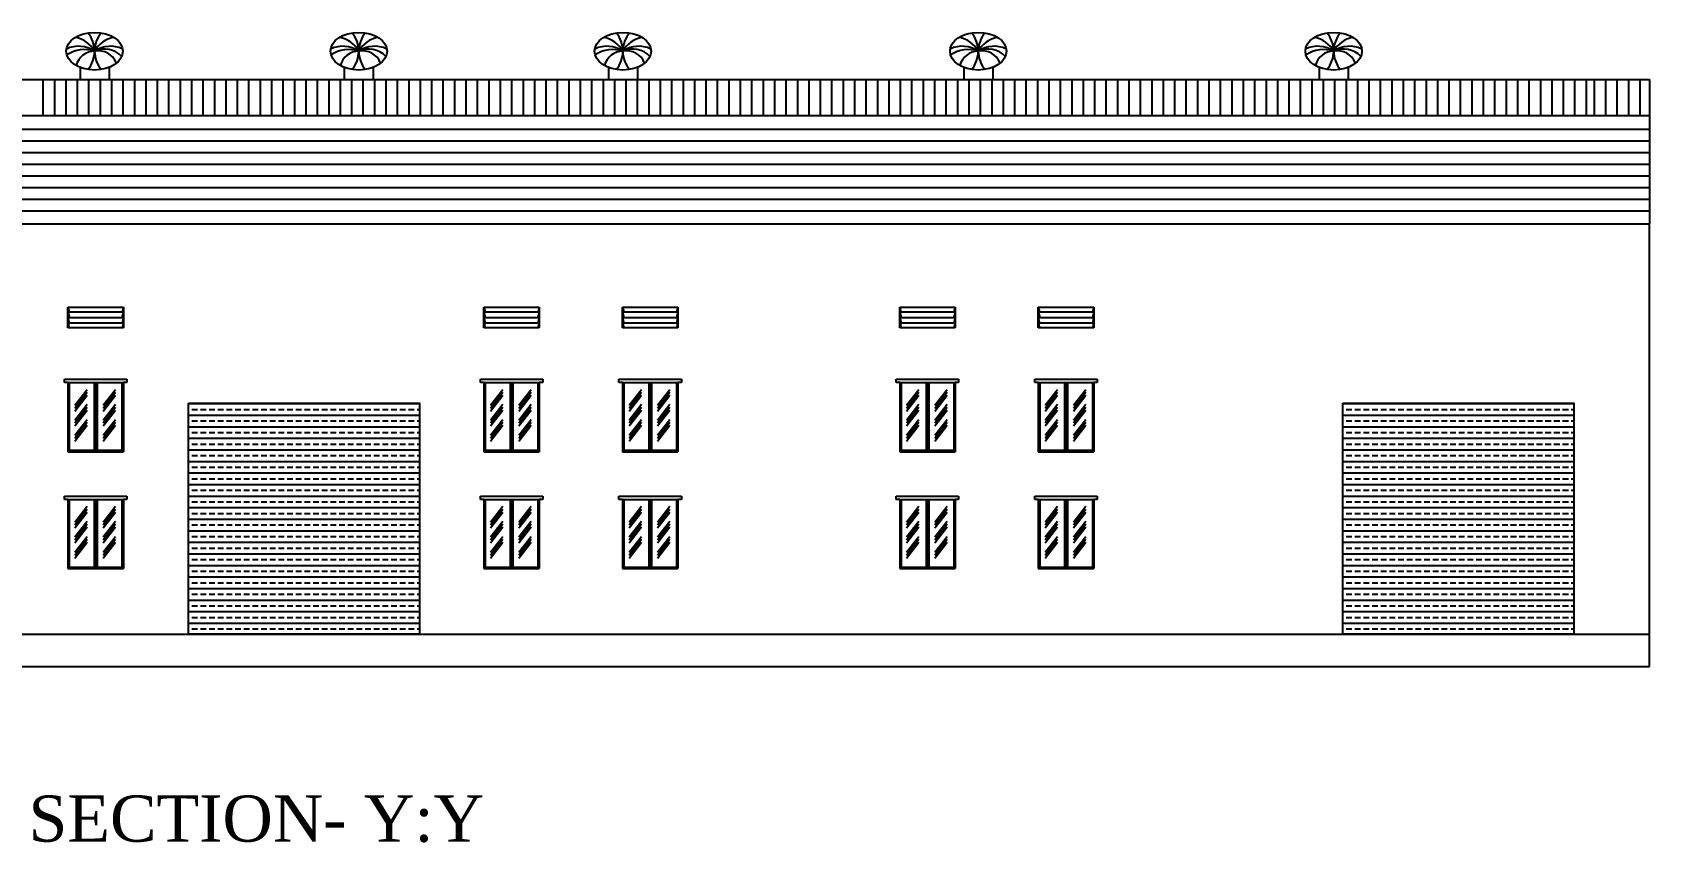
# Model space of a CAD drawing. Header units: inches. Extents: x -1613 to -235, y -419 to -299.
# Drawn here: x -1362.51 to -1327.51, y -418.78 to -401.25 of the extents above; entities that cross this region are included whole.
import ezdxf

# ---------------------------------------------------------------- set-up
doc = ezdxf.new("R2010")
doc.units = ezdxf.units.IN
doc.header["$MEASUREMENT"] = 0
for name, color, linetype in [('_Plot', 7, 'Continuous'), ('_Window', 4, 'Continuous'), ('EXHAUST', 181, 'Continuous'), ('ROLLING SHUTTER', 1, 'Continuous'), ('VENTILATION', 9, 'Continuous')]:
    doc.layers.add(name, color=color, linetype=linetype)
doc.styles.get("Standard").update_dxf_attribs({"font": 'times.ttf'})

msp = doc.modelspace()

# ---------------------------------------------------------------- hatches: boundary and pattern name
at = {"layer": 'ROLLING SHUTTER', "true_color": 0x636466}
h = msp.add_hatch(dxfattribs=at)
h.set_pattern_fill('BRASS', color=251)
h.set_pattern_definition([(0, (20.56597, 15.96457), (0, 0.25), []), (0, (20.56597, 16.08957), (0, 0.25), [0.125, -0.0625])])
h.paths.add_polyline_path([(-1359.12853, -409.27653), (-1354.12853, -409.27653), (-1354.12853, -414.27653), (-1359.12853, -414.27653)])
h = msp.add_hatch(dxfattribs=at)
h.set_pattern_fill('BRASS', color=251)
h.set_pattern_definition([(0, (45.54597, 15.96457), (0, 0.25), []), (0, (45.54597, 16.08957), (0, 0.25), [0.125, -0.0625])])
h.paths.add_polyline_path([(-1334.14853, -409.27653), (-1329.14853, -409.27653), (-1329.14853, -414.27653), (-1334.14853, -414.27653)])

# ---------------------------------------------------------------- linework, layer by layer
at = {"layer": '_Plot', "color": 51, "true_color": 0xf8f6b0}
msp.add_line((-1389.73853, -403.05483), (-1327.50853, -403.05483), dxfattribs=at)
at = {"layer": '_Plot', "color": 8}
for p, q in [((-1389.73853, -403.35055), (-1327.50853, -403.35055)), ((-1389.73853, -403.60249), (-1327.50853, -403.60249)), ((-1389.73853, -403.85442), (-1327.50853, -403.85442)), ((-1389.73853, -404.10635), (-1327.50853, -404.10635)), ((-1389.73853, -404.35829), (-1327.50853, -404.35829)), ((-1389.73853, -404.61022), (-1327.50853, -404.61022)), ((-1389.73853, -404.86216), (-1327.50853, -404.86216)), ((-1389.73853, -405.11409), (-1327.50853, -405.11409)), ((-1389.73853, -405.39653), (-1327.50853, -405.39653))]:
    msp.add_line(p, q, dxfattribs=at)
at = {"layer": '_Plot'}
for p, q in [((-1327.50853, -414.97653), (-1327.50853, -405.39653)), ((-1389.73853, -414.27653), (-1327.50853, -414.27653)), ((-1389.73853, -414.97653), (-1327.50853, -414.97653))]:
    msp.add_line(p, q, dxfattribs=at)
at = {"layer": '_Window'}
for p, q in [((-1361.81353, -408.82608), (-1361.81353, -408.75553)), ((-1361.81353, -408.75553), (-1360.53853, -408.75553)), ((-1360.53853, -408.75553), (-1360.46353, -408.75553)), ((-1360.46353, -408.75553), (-1360.46353, -408.82608)), ((-1352.81353, -408.82608), (-1352.81353, -408.75553)), ((-1352.81353, -408.75553), (-1351.53853, -408.75553)), ((-1351.53853, -408.75553), (-1351.46353, -408.75553)), ((-1351.46353, -408.75553), (-1351.46353, -408.82608)), ((-1349.81353, -408.82608), (-1349.81353, -408.75553)), ((-1349.81353, -408.75553), (-1348.53853, -408.75553)), ((-1348.53853, -408.75553), (-1348.46353, -408.75553)), ((-1348.46353, -408.75553), (-1348.46353, -408.82608)), ((-1343.81353, -408.82608), (-1343.81353, -408.75553)), ((-1343.81353, -408.75553), (-1342.53853, -408.75553)), ((-1342.53853, -408.75553), (-1342.46353, -408.75553)), ((-1342.46353, -408.75553), (-1342.46353, -408.82608)), ((-1340.81353, -408.82608), (-1340.81353, -408.75553)), ((-1340.81353, -408.75553), (-1339.53853, -408.75553)), ((-1339.53853, -408.75553), (-1339.46353, -408.75553)), ((-1339.46353, -408.75553), (-1339.46353, -408.82608)), ((-1361.73853, -408.82608), (-1361.81353, -408.82608)), ((-1361.73853, -408.82608), (-1360.53853, -408.82608)), ((-1361.73853, -408.82608), (-1361.73853, -410.32608)), ((-1361.70853, -408.82608), (-1361.70853, -410.32608)), ((-1361.32573, -408.98417), (-1361.59087, -409.32649)), ((-1361.32573, -409.04531), (-1361.59087, -409.38763)), ((-1361.32573, -409.11052), (-1361.59087, -409.45284)), ((-1361.16853, -408.82608), (-1361.16853, -410.32608)), ((-1361.13853, -408.82608), (-1361.13853, -410.32608)), ((-1361.10853, -408.82608), (-1361.10853, -410.32608)), ((-1360.71196, -408.98417), (-1360.9771, -409.32649)), ((-1360.71196, -409.04531), (-1360.9771, -409.38763)), ((-1360.71196, -409.11052), (-1360.9771, -409.45284)), ((-1360.56853, -408.82608), (-1360.56853, -410.32608)), ((-1360.53853, -408.82608), (-1360.53853, -410.32608)), ((-1360.46353, -408.82608), (-1360.53853, -408.82608)), ((-1352.73853, -408.82608), (-1352.81353, -408.82608)), ((-1352.73853, -408.82608), (-1351.53853, -408.82608)), ((-1352.73853, -408.82608), (-1352.73853, -410.32608)), ((-1352.70853, -408.82608), (-1352.70853, -410.32608)), ((-1352.32573, -408.98417), (-1352.59087, -409.32649)), ((-1352.32573, -409.04531), (-1352.59087, -409.38763)), ((-1352.32573, -409.11052), (-1352.59087, -409.45284)), ((-1352.16853, -408.82608), (-1352.16853, -410.32608)), ((-1352.13853, -408.82608), (-1352.13853, -410.32608)), ((-1352.10853, -408.82608), (-1352.10853, -410.32608)), ((-1351.71196, -408.98417), (-1351.9771, -409.32649)), ((-1351.71196, -409.04531), (-1351.9771, -409.38763)), ((-1351.71196, -409.11052), (-1351.9771, -409.45284)), ((-1351.56853, -408.82608), (-1351.56853, -410.32608)), ((-1351.53853, -408.82608), (-1351.53853, -410.32608)), ((-1351.46353, -408.82608), (-1351.53853, -408.82608)), ((-1349.73853, -408.82608), (-1349.81353, -408.82608)), ((-1349.73853, -408.82608), (-1348.53853, -408.82608)), ((-1349.73853, -408.82608), (-1349.73853, -410.32608)), ((-1349.70853, -408.82608), (-1349.70853, -410.32608)), ((-1349.32573, -408.98417), (-1349.59087, -409.32649)), ((-1349.32573, -409.04531), (-1349.59087, -409.38763)), ((-1349.32573, -409.11052), (-1349.59087, -409.45284)), ((-1349.16853, -408.82608), (-1349.16853, -410.32608)), ((-1349.13853, -408.82608), (-1349.13853, -410.32608)), ((-1349.10853, -408.82608), (-1349.10853, -410.32608)), ((-1348.71196, -408.98417), (-1348.9771, -409.32649)), ((-1348.71196, -409.04531), (-1348.9771, -409.38763)), ((-1348.71196, -409.11052), (-1348.9771, -409.45284)), ((-1348.56853, -408.82608), (-1348.56853, -410.32608)), ((-1348.53853, -408.82608), (-1348.53853, -410.32608)), ((-1348.46353, -408.82608), (-1348.53853, -408.82608)), ((-1343.73853, -408.82608), (-1343.81353, -408.82608)), ((-1343.73853, -408.82608), (-1342.53853, -408.82608)), ((-1343.73853, -408.82608), (-1343.73853, -410.32608)), ((-1343.70853, -408.82608), (-1343.70853, -410.32608)), ((-1343.32573, -408.98417), (-1343.59087, -409.32649)), ((-1343.32573, -409.04531), (-1343.59087, -409.38763)), ((-1343.32573, -409.11052), (-1343.59087, -409.45284)), ((-1343.16853, -408.82608), (-1343.16853, -410.32608)), ((-1343.13853, -408.82608), (-1343.13853, -410.32608)), ((-1343.10853, -408.82608), (-1343.10853, -410.32608)), ((-1342.71196, -408.98417), (-1342.9771, -409.32649)), ((-1342.71196, -409.04531), (-1342.9771, -409.38763)), ((-1342.71196, -409.11052), (-1342.9771, -409.45284)), ((-1342.56853, -408.82608), (-1342.56853, -410.32608)), ((-1342.53853, -408.82608), (-1342.53853, -410.32608)), ((-1342.46353, -408.82608), (-1342.53853, -408.82608)), ((-1340.73853, -408.82608), (-1340.81353, -408.82608)), ((-1340.73853, -408.82608), (-1339.53853, -408.82608)), ((-1340.73853, -408.82608), (-1340.73853, -410.32608)), ((-1340.70853, -408.82608), (-1340.70853, -410.32608)), ((-1340.32573, -408.98417), (-1340.59087, -409.32649)), ((-1340.32573, -409.04531), (-1340.59087, -409.38763)), ((-1340.32573, -409.11052), (-1340.59087, -409.45284)), ((-1340.16853, -408.82608), (-1340.16853, -410.32608)), ((-1340.13853, -408.82608), (-1340.13853, -410.32608)), ((-1340.10853, -408.82608), (-1340.10853, -410.32608)), ((-1339.71196, -408.98417), (-1339.9771, -409.32649)), ((-1339.71196, -409.04531), (-1339.9771, -409.38763)), ((-1339.71196, -409.11052), (-1339.9771, -409.45284)), ((-1339.56853, -408.82608), (-1339.56853, -410.32608)), ((-1339.53853, -408.82608), (-1339.53853, -410.32608)), ((-1339.46353, -408.82608), (-1339.53853, -408.82608)), ((-1361.32573, -409.30501), (-1361.59087, -409.64732)), ((-1361.32573, -409.36614), (-1361.59087, -409.70846)), ((-1361.32573, -409.43135), (-1361.59087, -409.77367)), ((-1360.71196, -409.30501), (-1360.9771, -409.64732)), ((-1360.71196, -409.36614), (-1360.9771, -409.70846)), ((-1360.71196, -409.43135), (-1360.9771, -409.77367)), ((-1352.32573, -409.30501), (-1352.59087, -409.64732)), ((-1352.32573, -409.36614), (-1352.59087, -409.70846)), ((-1352.32573, -409.43135), (-1352.59087, -409.77367)), ((-1351.71196, -409.30501), (-1351.9771, -409.64732)), ((-1351.71196, -409.36614), (-1351.9771, -409.70846)), ((-1351.71196, -409.43135), (-1351.9771, -409.77367)), ((-1349.32573, -409.30501), (-1349.59087, -409.64732)), ((-1349.32573, -409.36614), (-1349.59087, -409.70846)), ((-1349.32573, -409.43135), (-1349.59087, -409.77367)), ((-1348.71196, -409.30501), (-1348.9771, -409.64732)), ((-1348.71196, -409.36614), (-1348.9771, -409.70846)), ((-1348.71196, -409.43135), (-1348.9771, -409.77367)), ((-1343.32573, -409.30501), (-1343.59087, -409.64732)), ((-1343.32573, -409.36614), (-1343.59087, -409.70846)), ((-1343.32573, -409.43135), (-1343.59087, -409.77367)), ((-1342.71196, -409.30501), (-1342.9771, -409.64732)), ((-1342.71196, -409.36614), (-1342.9771, -409.70846)), ((-1342.71196, -409.43135), (-1342.9771, -409.77367)), ((-1340.32573, -409.30501), (-1340.59087, -409.64732)), ((-1340.32573, -409.36614), (-1340.59087, -409.70846)), ((-1340.32573, -409.43135), (-1340.59087, -409.77367)), ((-1339.71196, -409.30501), (-1339.9771, -409.64732)), ((-1339.71196, -409.36614), (-1339.9771, -409.70846)), ((-1339.71196, -409.43135), (-1339.9771, -409.77367)), ((-1361.32573, -409.63463), (-1361.59087, -409.97695)), ((-1361.32573, -409.69577), (-1361.59087, -410.03809)), ((-1361.32573, -409.76098), (-1361.59087, -410.1033)), ((-1360.71196, -409.63463), (-1360.9771, -409.97695)), ((-1360.71196, -409.69577), (-1360.9771, -410.03809)), ((-1360.71196, -409.76098), (-1360.9771, -410.1033)), ((-1352.32573, -409.63463), (-1352.59087, -409.97695)), ((-1352.32573, -409.69577), (-1352.59087, -410.03809)), ((-1352.32573, -409.76098), (-1352.59087, -410.1033)), ((-1351.71196, -409.63463), (-1351.9771, -409.97695)), ((-1351.71196, -409.69577), (-1351.9771, -410.03809)), ((-1351.71196, -409.76098), (-1351.9771, -410.1033)), ((-1349.32573, -409.63463), (-1349.59087, -409.97695)), ((-1349.32573, -409.69577), (-1349.59087, -410.03809)), ((-1349.32573, -409.76098), (-1349.59087, -410.1033)), ((-1348.71196, -409.63463), (-1348.9771, -409.97695)), ((-1348.71196, -409.69577), (-1348.9771, -410.03809)), ((-1348.71196, -409.76098), (-1348.9771, -410.1033)), ((-1343.32573, -409.63463), (-1343.59087, -409.97695)), ((-1343.32573, -409.69577), (-1343.59087, -410.03809)), ((-1343.32573, -409.76098), (-1343.59087, -410.1033)), ((-1342.71196, -409.63463), (-1342.9771, -409.97695)), ((-1342.71196, -409.69577), (-1342.9771, -410.03809)), ((-1342.71196, -409.76098), (-1342.9771, -410.1033)), ((-1340.32573, -409.63463), (-1340.59087, -409.97695)), ((-1340.32573, -409.69577), (-1340.59087, -410.03809)), ((-1340.32573, -409.76098), (-1340.59087, -410.1033)), ((-1339.71196, -409.63463), (-1339.9771, -409.97695)), ((-1339.71196, -409.69577), (-1339.9771, -410.03809)), ((-1339.71196, -409.76098), (-1339.9771, -410.1033)), ((-1361.73853, -410.29608), (-1360.53853, -410.29608)), ((-1361.73853, -410.32608), (-1360.53853, -410.32608)), ((-1352.73853, -410.29608), (-1351.53853, -410.29608)), ((-1352.73853, -410.32608), (-1351.53853, -410.32608)), ((-1349.73853, -410.29608), (-1348.53853, -410.29608)), ((-1349.73853, -410.32608), (-1348.53853, -410.32608)), ((-1343.73853, -410.29608), (-1342.53853, -410.29608)), ((-1343.73853, -410.32608), (-1342.53853, -410.32608)), ((-1340.73853, -410.29608), (-1339.53853, -410.29608)), ((-1340.73853, -410.32608), (-1339.53853, -410.32608)), ((-1361.81353, -411.35626), (-1361.81353, -411.28571)), ((-1361.81353, -411.28571), (-1360.53853, -411.28571)), ((-1361.73853, -411.35626), (-1361.81353, -411.35626)), ((-1361.73853, -411.35626), (-1360.53853, -411.35626)), ((-1361.73853, -411.35626), (-1361.73853, -412.85626)), ((-1361.70853, -411.35626), (-1361.70853, -412.85626)), ((-1361.32573, -411.51436), (-1361.59087, -411.85668)), ((-1361.32573, -411.57549), (-1361.59087, -411.91781)), ((-1361.16853, -411.35626), (-1361.16853, -412.85626)), ((-1361.13853, -411.35626), (-1361.13853, -412.85626)), ((-1361.10853, -411.35626), (-1361.10853, -412.85626)), ((-1360.71196, -411.51436), (-1360.9771, -411.85668)), ((-1360.71196, -411.57549), (-1360.9771, -411.91781)), ((-1360.56853, -411.35626), (-1360.56853, -412.85626)), ((-1360.53853, -411.28571), (-1360.46353, -411.28571)), ((-1360.53853, -411.35626), (-1360.53853, -412.85626)), ((-1360.46353, -411.35626), (-1360.53853, -411.35626)), ((-1360.46353, -411.28571), (-1360.46353, -411.35626)), ((-1352.81353, -411.35626), (-1352.81353, -411.28571)), ((-1352.81353, -411.28571), (-1351.53853, -411.28571)), ((-1352.73853, -411.35626), (-1352.81353, -411.35626)), ((-1352.73853, -411.35626), (-1351.53853, -411.35626)), ((-1352.73853, -411.35626), (-1352.73853, -412.85626)), ((-1352.70853, -411.35626), (-1352.70853, -412.85626)), ((-1352.32573, -411.51436), (-1352.59087, -411.85668)), ((-1352.32573, -411.57549), (-1352.59087, -411.91781)), ((-1352.16853, -411.35626), (-1352.16853, -412.85626)), ((-1352.13853, -411.35626), (-1352.13853, -412.85626)), ((-1352.10853, -411.35626), (-1352.10853, -412.85626)), ((-1351.71196, -411.51436), (-1351.9771, -411.85668)), ((-1351.71196, -411.57549), (-1351.9771, -411.91781)), ((-1351.56853, -411.35626), (-1351.56853, -412.85626)), ((-1351.53853, -411.28571), (-1351.46353, -411.28571)), ((-1351.53853, -411.35626), (-1351.53853, -412.85626)), ((-1351.46353, -411.35626), (-1351.53853, -411.35626)), ((-1351.46353, -411.28571), (-1351.46353, -411.35626)), ((-1349.81353, -411.35626), (-1349.81353, -411.28571)), ((-1349.81353, -411.28571), (-1348.53853, -411.28571)), ((-1349.73853, -411.35626), (-1349.81353, -411.35626)), ((-1349.73853, -411.35626), (-1348.53853, -411.35626)), ((-1349.73853, -411.35626), (-1349.73853, -412.85626)), ((-1349.70853, -411.35626), (-1349.70853, -412.85626)), ((-1349.32573, -411.51436), (-1349.59087, -411.85668)), ((-1349.32573, -411.57549), (-1349.59087, -411.91781)), ((-1349.16853, -411.35626), (-1349.16853, -412.85626)), ((-1349.13853, -411.35626), (-1349.13853, -412.85626)), ((-1349.10853, -411.35626), (-1349.10853, -412.85626)), ((-1348.71196, -411.51436), (-1348.9771, -411.85668)), ((-1348.71196, -411.57549), (-1348.9771, -411.91781)), ((-1348.56853, -411.35626), (-1348.56853, -412.85626)), ((-1348.53853, -411.28571), (-1348.46353, -411.28571)), ((-1348.53853, -411.35626), (-1348.53853, -412.85626)), ((-1348.46353, -411.35626), (-1348.53853, -411.35626)), ((-1348.46353, -411.28571), (-1348.46353, -411.35626)), ((-1343.81353, -411.35626), (-1343.81353, -411.28571)), ((-1343.81353, -411.28571), (-1342.53853, -411.28571)), ((-1343.73853, -411.35626), (-1343.81353, -411.35626)), ((-1343.73853, -411.35626), (-1342.53853, -411.35626)), ((-1343.73853, -411.35626), (-1343.73853, -412.85626)), ((-1343.70853, -411.35626), (-1343.70853, -412.85626)), ((-1343.32573, -411.51436), (-1343.59087, -411.85668)), ((-1343.32573, -411.57549), (-1343.59087, -411.91781)), ((-1343.16853, -411.35626), (-1343.16853, -412.85626)), ((-1343.13853, -411.35626), (-1343.13853, -412.85626)), ((-1343.10853, -411.35626), (-1343.10853, -412.85626)), ((-1342.71196, -411.51436), (-1342.9771, -411.85668)), ((-1342.71196, -411.57549), (-1342.9771, -411.91781)), ((-1342.56853, -411.35626), (-1342.56853, -412.85626)), ((-1342.53853, -411.28571), (-1342.46353, -411.28571)), ((-1342.53853, -411.35626), (-1342.53853, -412.85626)), ((-1342.46353, -411.35626), (-1342.53853, -411.35626)), ((-1342.46353, -411.28571), (-1342.46353, -411.35626)), ((-1340.81353, -411.35626), (-1340.81353, -411.28571)), ((-1340.81353, -411.28571), (-1339.53853, -411.28571)), ((-1340.73853, -411.35626), (-1340.81353, -411.35626)), ((-1340.73853, -411.35626), (-1339.53853, -411.35626)), ((-1340.73853, -411.35626), (-1340.73853, -412.85626)), ((-1340.70853, -411.35626), (-1340.70853, -412.85626)), ((-1340.32573, -411.51436), (-1340.59087, -411.85668)), ((-1340.32573, -411.57549), (-1340.59087, -411.91781)), ((-1340.16853, -411.35626), (-1340.16853, -412.85626)), ((-1340.13853, -411.35626), (-1340.13853, -412.85626)), ((-1340.10853, -411.35626), (-1340.10853, -412.85626)), ((-1339.71196, -411.51436), (-1339.9771, -411.85668)), ((-1339.71196, -411.57549), (-1339.9771, -411.91781)), ((-1339.56853, -411.35626), (-1339.56853, -412.85626)), ((-1339.53853, -411.28571), (-1339.46353, -411.28571)), ((-1339.53853, -411.35626), (-1339.53853, -412.85626)), ((-1339.46353, -411.35626), (-1339.53853, -411.35626)), ((-1339.46353, -411.28571), (-1339.46353, -411.35626)), ((-1361.32573, -411.6407), (-1361.59087, -411.98302)), ((-1361.32573, -411.83519), (-1361.59087, -412.17751)), ((-1361.32573, -411.89632), (-1361.59087, -412.23864)), ((-1360.71196, -411.6407), (-1360.9771, -411.98302)), ((-1360.71196, -411.83519), (-1360.9771, -412.17751)), ((-1360.71196, -411.89632), (-1360.9771, -412.23864)), ((-1352.32573, -411.6407), (-1352.59087, -411.98302)), ((-1352.32573, -411.83519), (-1352.59087, -412.17751)), ((-1352.32573, -411.89632), (-1352.59087, -412.23864)), ((-1351.71196, -411.6407), (-1351.9771, -411.98302)), ((-1351.71196, -411.83519), (-1351.9771, -412.17751)), ((-1351.71196, -411.89632), (-1351.9771, -412.23864)), ((-1349.32573, -411.6407), (-1349.59087, -411.98302)), ((-1349.32573, -411.83519), (-1349.59087, -412.17751)), ((-1349.32573, -411.89632), (-1349.59087, -412.23864)), ((-1348.71196, -411.6407), (-1348.9771, -411.98302)), ((-1348.71196, -411.83519), (-1348.9771, -412.17751)), ((-1348.71196, -411.89632), (-1348.9771, -412.23864)), ((-1343.32573, -411.6407), (-1343.59087, -411.98302)), ((-1343.32573, -411.83519), (-1343.59087, -412.17751)), ((-1343.32573, -411.89632), (-1343.59087, -412.23864)), ((-1342.71196, -411.6407), (-1342.9771, -411.98302)), ((-1342.71196, -411.83519), (-1342.9771, -412.17751)), ((-1342.71196, -411.89632), (-1342.9771, -412.23864)), ((-1340.32573, -411.6407), (-1340.59087, -411.98302)), ((-1340.32573, -411.83519), (-1340.59087, -412.17751)), ((-1340.32573, -411.89632), (-1340.59087, -412.23864)), ((-1339.71196, -411.6407), (-1339.9771, -411.98302)), ((-1339.71196, -411.83519), (-1339.9771, -412.17751)), ((-1339.71196, -411.89632), (-1339.9771, -412.23864)), ((-1361.32573, -411.96153), (-1361.59087, -412.30385)), ((-1361.32573, -412.16481), (-1361.59087, -412.50713)), ((-1361.32573, -412.22595), (-1361.59087, -412.56827)), ((-1361.32573, -412.29116), (-1361.59087, -412.63348)), ((-1360.71196, -411.96153), (-1360.9771, -412.30385)), ((-1360.71196, -412.16481), (-1360.9771, -412.50713)), ((-1360.71196, -412.22595), (-1360.9771, -412.56827)), ((-1360.71196, -412.29116), (-1360.9771, -412.63348)), ((-1352.32573, -411.96153), (-1352.59087, -412.30385)), ((-1352.32573, -412.16481), (-1352.59087, -412.50713)), ((-1352.32573, -412.22595), (-1352.59087, -412.56827)), ((-1352.32573, -412.29116), (-1352.59087, -412.63348)), ((-1351.71196, -411.96153), (-1351.9771, -412.30385)), ((-1351.71196, -412.16481), (-1351.9771, -412.50713)), ((-1351.71196, -412.22595), (-1351.9771, -412.56827)), ((-1351.71196, -412.29116), (-1351.9771, -412.63348)), ((-1349.32573, -411.96153), (-1349.59087, -412.30385)), ((-1349.32573, -412.16481), (-1349.59087, -412.50713)), ((-1349.32573, -412.22595), (-1349.59087, -412.56827)), ((-1349.32573, -412.29116), (-1349.59087, -412.63348)), ((-1348.71196, -411.96153), (-1348.9771, -412.30385)), ((-1348.71196, -412.16481), (-1348.9771, -412.50713)), ((-1348.71196, -412.22595), (-1348.9771, -412.56827)), ((-1348.71196, -412.29116), (-1348.9771, -412.63348)), ((-1343.32573, -411.96153), (-1343.59087, -412.30385)), ((-1343.32573, -412.16481), (-1343.59087, -412.50713)), ((-1343.32573, -412.22595), (-1343.59087, -412.56827)), ((-1343.32573, -412.29116), (-1343.59087, -412.63348)), ((-1342.71196, -411.96153), (-1342.9771, -412.30385)), ((-1342.71196, -412.16481), (-1342.9771, -412.50713)), ((-1342.71196, -412.22595), (-1342.9771, -412.56827)), ((-1342.71196, -412.29116), (-1342.9771, -412.63348)), ((-1340.32573, -411.96153), (-1340.59087, -412.30385)), ((-1340.32573, -412.16481), (-1340.59087, -412.50713)), ((-1340.32573, -412.22595), (-1340.59087, -412.56827)), ((-1340.32573, -412.29116), (-1340.59087, -412.63348)), ((-1339.71196, -411.96153), (-1339.9771, -412.30385)), ((-1339.71196, -412.16481), (-1339.9771, -412.50713)), ((-1339.71196, -412.22595), (-1339.9771, -412.56827)), ((-1339.71196, -412.29116), (-1339.9771, -412.63348)), ((-1361.73853, -412.82626), (-1360.53853, -412.82626)), ((-1361.73853, -412.85626), (-1360.53853, -412.85626)), ((-1352.73853, -412.82626), (-1351.53853, -412.82626)), ((-1352.73853, -412.85626), (-1351.53853, -412.85626)), ((-1349.73853, -412.82626), (-1348.53853, -412.82626)), ((-1349.73853, -412.85626), (-1348.53853, -412.85626)), ((-1343.73853, -412.82626), (-1342.53853, -412.82626)), ((-1343.73853, -412.85626), (-1342.53853, -412.85626)), ((-1340.73853, -412.82626), (-1339.53853, -412.82626)), ((-1340.73853, -412.85626), (-1339.53853, -412.85626))]:
    msp.add_line(p, q, dxfattribs=at)
at = {"layer": 'EXHAUST'}
for p, q in [((-1361.47519, -402.01001), (-1361.47519, -402.27859)), ((-1360.84753, -402.01001), (-1360.84753, -402.27859)), ((-1355.75894, -402.01001), (-1355.75894, -402.27859)), ((-1355.13128, -402.01001), (-1355.13128, -402.27859)), ((-1350.04269, -402.01001), (-1350.04269, -402.27859)), ((-1349.41503, -402.01001), (-1349.41503, -402.27859)), ((-1342.35159, -402.01001), (-1342.35159, -402.27859)), ((-1341.72393, -402.01001), (-1341.72393, -402.27859)), ((-1334.66048, -402.01001), (-1334.66048, -402.27859)), ((-1334.03283, -402.01001), (-1334.03283, -402.27859))]:
    msp.add_line(p, q, dxfattribs=at)
for centre, radius, start, end in [((-1361.69455, -401.96041), 0.61183, 29.370907, 78.75458), ((-1361.7732, -401.66033), 0.61183, 0, 40.297961), ((-1360.54953, -401.66033), 0.61183, 139.702039, 180), ((-1360.62817, -401.96041), 0.61183, 101.24542, 150.629093), ((-1360.62817, -401.96041), 0.61183, 101.24542, 150.629093), ((-1355.9783, -401.96041), 0.61183, 29.370907, 78.75458), ((-1356.05695, -401.66033), 0.61183, 0, 40.297961), ((-1354.83328, -401.66033), 0.61183, 139.702039, 180), ((-1354.91192, -401.96041), 0.61183, 101.24542, 150.629093), ((-1354.91192, -401.96041), 0.61183, 101.24542, 150.629093), ((-1350.26205, -401.96041), 0.61183, 29.370907, 78.75458), ((-1350.3407, -401.66033), 0.61183, 0, 40.297961), ((-1349.11703, -401.66033), 0.61183, 139.702039, 180), ((-1349.19567, -401.96041), 0.61183, 101.24542, 150.629093), ((-1349.19567, -401.96041), 0.61183, 101.24542, 150.629093), ((-1342.57095, -401.96041), 0.61183, 29.370907, 78.75458), ((-1342.64959, -401.66033), 0.61183, 0, 40.297961), ((-1341.42592, -401.66033), 0.61183, 139.702039, 180), ((-1341.50457, -401.96041), 0.61183, 101.24542, 150.629093), ((-1341.50457, -401.96041), 0.61183, 101.24542, 150.629093), ((-1334.87985, -401.96041), 0.61183, 29.370907, 78.75458), ((-1334.95849, -401.66033), 0.61183, 0, 40.297961), ((-1333.73482, -401.66033), 0.61183, 139.702039, 180), ((-1333.81347, -401.96041), 0.61183, 101.24542, 150.629093), ((-1333.81347, -401.96041), 0.61183, 101.24542, 150.629093), ((-1361.50548, -402.16622), 0.61183, 55.775062, 115.538182), ((-1361.37779, -402.33079), 0.70453, 72.109438, 122.991622), ((-1361.15835, -402.07323), 0.41291, 90.418344, 165.572636), ((-1361.7732, -401.66033), 0.61183, 319.702039, 0), ((-1360.81724, -402.16622), 0.61183, 64.461818, 124.224938), ((-1360.94849, -402.12714), 0.51305, 43.221208, 114.513696), ((-1361.07727, -402.06459), 0.41291, 20.447614, 101.750977), ((-1360.54953, -401.66033), 0.61183, 180, 220.297961), ((-1355.78923, -402.16622), 0.61183, 55.775062, 115.538182), ((-1355.66154, -402.33079), 0.70453, 72.109438, 122.991622), ((-1355.4421, -402.07323), 0.41291, 90.418344, 165.572636), ((-1356.05695, -401.66033), 0.61183, 319.702039, 0), ((-1355.10099, -402.16622), 0.61183, 64.461818, 124.224938), ((-1355.23224, -402.12714), 0.51305, 43.221208, 114.513696), ((-1355.36102, -402.06459), 0.41291, 20.447614, 101.750977), ((-1354.83328, -401.66033), 0.61183, 180, 220.297961), ((-1350.07298, -402.16622), 0.61183, 55.775062, 115.538182), ((-1349.94529, -402.33079), 0.70453, 72.109438, 122.991622), ((-1349.72585, -402.07323), 0.41291, 90.418344, 165.572636), ((-1350.3407, -401.66033), 0.61183, 319.702039, 0), ((-1349.38474, -402.16622), 0.61183, 64.461818, 124.224938), ((-1349.51599, -402.12714), 0.51305, 43.221208, 114.513696), ((-1349.64477, -402.06459), 0.41291, 20.447614, 101.750977), ((-1349.11703, -401.66033), 0.61183, 180, 220.297961), ((-1342.38188, -402.16622), 0.61183, 55.775062, 115.538182), ((-1342.25419, -402.33079), 0.70453, 72.109438, 122.991622), ((-1342.03474, -402.07323), 0.41291, 90.418344, 165.572636), ((-1342.64959, -401.66033), 0.61183, 319.702039, 0), ((-1341.69364, -402.16622), 0.61183, 64.461818, 124.224938), ((-1341.82489, -402.12714), 0.51305, 43.221208, 114.513696), ((-1341.95367, -402.06459), 0.41291, 20.447614, 101.750977), ((-1341.42592, -401.66033), 0.61183, 180, 220.297961), ((-1334.69078, -402.16622), 0.61183, 55.775062, 115.538182), ((-1334.56309, -402.33079), 0.70453, 72.109438, 122.991622), ((-1334.34364, -402.07323), 0.41291, 90.418344, 165.572636), ((-1334.95849, -401.66033), 0.61183, 319.702039, 0), ((-1334.00254, -402.16622), 0.61183, 64.461818, 124.224938), ((-1334.13379, -402.12714), 0.51305, 43.221208, 114.513696), ((-1334.26256, -402.06459), 0.41291, 20.447614, 101.750977), ((-1333.73482, -401.66033), 0.61183, 180, 220.297961)]:
    msp.add_arc(centre, radius, start, end, dxfattribs=at)
for centre in [(-1361.16136, -401.66033), (-1355.44511, -401.66033), (-1349.72886, -401.66033), (-1342.03776, -401.66033), (-1334.34666, -401.66033)]:
    msp.add_ellipse(centre, major_axis=(0.61183, 0), ratio=0.66578114, dxfattribs=at)
at = {"layer": 'ROLLING SHUTTER', "color": 251, "true_color": 0x636466}
for points in [[(-1359.12853, -409.27653), (-1354.12853, -409.27653), (-1354.12853, -414.27653), (-1359.12853, -414.27653)], [(-1334.14853, -409.27653), (-1329.14853, -409.27653), (-1329.14853, -414.27653), (-1334.14853, -414.27653)]]:
    msp.add_lwpolyline(points, close=True, dxfattribs=at)
at = {"layer": 'VENTILATION', "color": 51, "true_color": 0xf8f6b0}
for p, q in [((-1389.73853, -402.27653), (-1327.50853, -402.27653)), ((-1362.28, -402.27653), (-1362.28, -403.05483)), ((-1362.03263, -402.27653), (-1362.03263, -403.05483)), ((-1361.78526, -402.27653), (-1361.78526, -403.05483)), ((-1361.53788, -402.27653), (-1361.53788, -403.05483)), ((-1361.29051, -402.27653), (-1361.29051, -403.05483)), ((-1361.04313, -402.27653), (-1361.04313, -403.05483)), ((-1360.79576, -402.27653), (-1360.79576, -403.05483)), ((-1360.54838, -402.27653), (-1360.54838, -403.05483)), ((-1360.30101, -402.27653), (-1360.30101, -403.05483)), ((-1360.05364, -402.27653), (-1360.05364, -403.05483)), ((-1359.80626, -402.27653), (-1359.80626, -403.05483)), ((-1359.55889, -402.27653), (-1359.55889, -403.05483)), ((-1359.31151, -402.27653), (-1359.31151, -403.05483)), ((-1359.06414, -402.27653), (-1359.06414, -403.05483)), ((-1358.81677, -402.27653), (-1358.81677, -403.05483)), ((-1358.56939, -402.27653), (-1358.56939, -403.05483)), ((-1358.32202, -402.27653), (-1358.32202, -403.05483)), ((-1358.07464, -402.27653), (-1358.07464, -403.05483)), ((-1357.82727, -402.27653), (-1357.82727, -403.05483)), ((-1357.5799, -402.27653), (-1357.5799, -403.05483)), ((-1357.33252, -402.27653), (-1357.33252, -403.05483)), ((-1357.08515, -402.27653), (-1357.08515, -403.05483)), ((-1356.83777, -402.27653), (-1356.83777, -403.05483)), ((-1356.5904, -402.27653), (-1356.5904, -403.05483)), ((-1356.34303, -402.27653), (-1356.34303, -403.05483)), ((-1356.09565, -402.27653), (-1356.09565, -403.05483)), ((-1355.84828, -402.27653), (-1355.84828, -403.05483)), ((-1355.6009, -402.27653), (-1355.6009, -403.05483)), ((-1355.35353, -402.27653), (-1355.35353, -403.05483)), ((-1355.10615, -402.27653), (-1355.10615, -403.05483)), ((-1354.85878, -402.27653), (-1354.85878, -403.05483)), ((-1354.61141, -402.27653), (-1354.61141, -403.05483)), ((-1354.36403, -402.27653), (-1354.36403, -403.05483)), ((-1354.11666, -402.27653), (-1354.11666, -403.05483)), ((-1353.86928, -402.27653), (-1353.86928, -403.05483)), ((-1353.62191, -402.27653), (-1353.62191, -403.05483)), ((-1353.37454, -402.27653), (-1353.37454, -403.05483)), ((-1353.12716, -402.27653), (-1353.12716, -403.05483)), ((-1352.87979, -402.27653), (-1352.87979, -403.05483)), ((-1352.63241, -402.27653), (-1352.63241, -403.05483)), ((-1352.38504, -402.27653), (-1352.38504, -403.05483)), ((-1352.13767, -402.27653), (-1352.13767, -403.05483)), ((-1351.89029, -402.27653), (-1351.89029, -403.05483)), ((-1351.64292, -402.27653), (-1351.64292, -403.05483)), ((-1351.39554, -402.27653), (-1351.39554, -403.05483)), ((-1351.14817, -402.27653), (-1351.14817, -403.05483)), ((-1350.9008, -402.27653), (-1350.9008, -403.05483)), ((-1350.65342, -402.27653), (-1350.65342, -403.05483)), ((-1350.40605, -402.27653), (-1350.40605, -403.05483)), ((-1350.15867, -402.27653), (-1350.15867, -403.05483)), ((-1349.9113, -402.27653), (-1349.9113, -403.05483)), ((-1349.66392, -402.27653), (-1349.66392, -403.05483)), ((-1349.41655, -402.27653), (-1349.41655, -403.05483)), ((-1349.16918, -402.27653), (-1349.16918, -403.05483)), ((-1348.9218, -402.27653), (-1348.9218, -403.05483)), ((-1348.67443, -402.27653), (-1348.67443, -403.05483)), ((-1348.42705, -402.27653), (-1348.42705, -403.05483)), ((-1348.17968, -402.27653), (-1348.17968, -403.05483)), ((-1347.93231, -402.27653), (-1347.93231, -403.05483)), ((-1347.68493, -402.27653), (-1347.68493, -403.05483)), ((-1347.43756, -402.27653), (-1347.43756, -403.05483)), ((-1347.19018, -402.27653), (-1347.19018, -403.05483)), ((-1346.94281, -402.27653), (-1346.94281, -403.05483)), ((-1346.69544, -402.27653), (-1346.69544, -403.05483)), ((-1346.44806, -402.27653), (-1346.44806, -403.05483)), ((-1346.20069, -402.27653), (-1346.20069, -403.05483)), ((-1345.95331, -402.27653), (-1345.95331, -403.05483)), ((-1345.70594, -402.27653), (-1345.70594, -403.05483)), ((-1345.45857, -402.27653), (-1345.45857, -403.05483)), ((-1345.21119, -402.27653), (-1345.21119, -403.05483)), ((-1344.96382, -402.27653), (-1344.96382, -403.05483)), ((-1344.71644, -402.27653), (-1344.71644, -403.05483)), ((-1344.46907, -402.27653), (-1344.46907, -403.05483)), ((-1344.22169, -402.27653), (-1344.22169, -403.05483)), ((-1343.97432, -402.27653), (-1343.97432, -403.05483)), ((-1343.72695, -402.27653), (-1343.72695, -403.05483)), ((-1343.47957, -402.27653), (-1343.47957, -403.05483)), ((-1343.2322, -402.27653), (-1343.2322, -403.05483)), ((-1342.98482, -402.27653), (-1342.98482, -403.05483)), ((-1342.73745, -402.27653), (-1342.73745, -403.05483)), ((-1342.49008, -402.27653), (-1342.49008, -403.05483)), ((-1342.2427, -402.27653), (-1342.2427, -403.05483)), ((-1341.99533, -402.27653), (-1341.99533, -403.05483)), ((-1341.74795, -402.27653), (-1341.74795, -403.05483)), ((-1341.50058, -402.27653), (-1341.50058, -403.05483)), ((-1341.25321, -402.27653), (-1341.25321, -403.05483)), ((-1341.00583, -402.27653), (-1341.00583, -403.05483)), ((-1340.75846, -402.27653), (-1340.75846, -403.05483)), ((-1340.51108, -402.27653), (-1340.51108, -403.05483)), ((-1340.26371, -402.27653), (-1340.26371, -403.05483)), ((-1340.01633, -402.27653), (-1340.01633, -403.05483)), ((-1339.76896, -402.27653), (-1339.76896, -403.05483)), ((-1339.52159, -402.27653), (-1339.52159, -403.05483)), ((-1339.27421, -402.27653), (-1339.27421, -403.05483)), ((-1339.02684, -402.27653), (-1339.02684, -403.05483)), ((-1338.77946, -402.27653), (-1338.77946, -403.05483)), ((-1338.53209, -402.27653), (-1338.53209, -403.05483)), ((-1338.28472, -402.27653), (-1338.28472, -403.05483)), ((-1338.03734, -402.27653), (-1338.03734, -403.05483)), ((-1337.78997, -402.27653), (-1337.78997, -403.05483)), ((-1337.54259, -402.27653), (-1337.54259, -403.05483)), ((-1337.29522, -402.27653), (-1337.29522, -403.05483)), ((-1337.04785, -402.27653), (-1337.04785, -403.05483)), ((-1336.80047, -402.27653), (-1336.80047, -403.05483)), ((-1336.5531, -402.27653), (-1336.5531, -403.05483)), ((-1336.30572, -402.27653), (-1336.30572, -403.05483)), ((-1336.05835, -402.27653), (-1336.05835, -403.05483)), ((-1335.81098, -402.27653), (-1335.81098, -403.05483)), ((-1335.5636, -402.27653), (-1335.5636, -403.05483)), ((-1335.31623, -402.27653), (-1335.31623, -403.05483)), ((-1335.06885, -402.27653), (-1335.06885, -403.05483)), ((-1334.82148, -402.27653), (-1334.82148, -403.05483)), ((-1334.5741, -402.27653), (-1334.5741, -403.05483)), ((-1334.32673, -402.27653), (-1334.32673, -403.05483)), ((-1334.07936, -402.27653), (-1334.07936, -403.05483)), ((-1333.83198, -402.27653), (-1333.83198, -403.05483)), ((-1333.58461, -402.27653), (-1333.58461, -403.05483)), ((-1333.33723, -402.27653), (-1333.33723, -403.05483)), ((-1333.08986, -402.27653), (-1333.08986, -403.05483)), ((-1332.84249, -402.27653), (-1332.84249, -403.05483)), ((-1332.59511, -402.27653), (-1332.59511, -403.05483)), ((-1332.34774, -402.27653), (-1332.34774, -403.05483)), ((-1332.10036, -402.27653), (-1332.10036, -403.05483)), ((-1331.85299, -402.27653), (-1331.85299, -403.05483)), ((-1331.60562, -402.27653), (-1331.60562, -403.05483)), ((-1331.35824, -402.27653), (-1331.35824, -403.05483)), ((-1331.11087, -402.27653), (-1331.11087, -403.05483)), ((-1330.86349, -402.27653), (-1330.86349, -403.05483)), ((-1330.61612, -402.27653), (-1330.61612, -403.05483)), ((-1330.36875, -402.27653), (-1330.36875, -403.05483)), ((-1330.12137, -402.27653), (-1330.12137, -403.05483)), ((-1330.12137, -402.27653), (-1330.12137, -403.05483)), ((-1329.874, -402.27653), (-1329.874, -403.05483)), ((-1329.62662, -402.27653), (-1329.62662, -403.05483)), ((-1329.37925, -402.27653), (-1329.37925, -403.05483)), ((-1329.13187, -402.27653), (-1329.13187, -403.05483)), ((-1328.8845, -402.27653), (-1328.8845, -403.05483)), ((-1328.71119, -402.27653), (-1328.71119, -403.05483)), ((-1328.46382, -402.27653), (-1328.46382, -403.05483)), ((-1328.21644, -402.27653), (-1328.21644, -403.05483)), ((-1327.96907, -402.27653), (-1327.96907, -403.05483)), ((-1327.72169, -402.27653), (-1327.72169, -403.05483))]:
    msp.add_line(p, q, dxfattribs=at)
at = {"layer": 'VENTILATION'}
for p, q in [((-1327.50853, -402.27653), (-1327.50853, -405.39653)), ((-1361.73853, -407.19828), (-1360.53853, -407.19828)), ((-1361.73853, -407.64828), (-1361.73853, -407.19828)), ((-1361.73853, -407.19828), (-1361.71159, -407.30301)), ((-1361.73853, -407.30301), (-1360.53853, -407.30301)), ((-1361.73853, -407.30301), (-1361.7076, -407.42328)), ((-1360.53853, -407.30301), (-1360.56946, -407.42328)), ((-1360.53853, -407.19828), (-1360.56546, -407.30301)), ((-1360.53853, -407.19828), (-1360.53853, -407.64828)), ((-1352.73853, -407.19828), (-1351.53853, -407.19828)), ((-1352.73853, -407.64828), (-1352.73853, -407.19828)), ((-1352.73853, -407.19828), (-1352.71159, -407.30301)), ((-1352.73853, -407.30301), (-1351.53853, -407.30301)), ((-1352.73853, -407.30301), (-1352.7076, -407.42328)), ((-1351.53853, -407.30301), (-1351.56946, -407.42328)), ((-1351.53853, -407.19828), (-1351.56546, -407.30301)), ((-1351.53853, -407.19828), (-1351.53853, -407.64828)), ((-1349.73853, -407.19828), (-1348.53853, -407.19828)), ((-1349.73853, -407.64828), (-1349.73853, -407.19828)), ((-1349.73853, -407.19828), (-1349.71159, -407.30301)), ((-1349.73853, -407.30301), (-1348.53853, -407.30301)), ((-1349.73853, -407.30301), (-1349.7076, -407.42328)), ((-1348.53853, -407.30301), (-1348.56946, -407.42328)), ((-1348.53853, -407.19828), (-1348.56546, -407.30301)), ((-1348.53853, -407.19828), (-1348.53853, -407.64828)), ((-1343.73853, -407.19828), (-1342.53853, -407.19828)), ((-1343.73853, -407.64828), (-1343.73853, -407.19828)), ((-1343.73853, -407.19828), (-1343.71159, -407.30301)), ((-1343.73853, -407.30301), (-1342.53853, -407.30301)), ((-1343.73853, -407.30301), (-1343.7076, -407.42328)), ((-1342.53853, -407.30301), (-1342.56946, -407.42328)), ((-1342.53853, -407.19828), (-1342.56546, -407.30301)), ((-1342.53853, -407.19828), (-1342.53853, -407.64828)), ((-1340.73853, -407.19828), (-1339.53853, -407.19828)), ((-1340.73853, -407.64828), (-1340.73853, -407.19828)), ((-1340.73853, -407.19828), (-1340.71159, -407.30301)), ((-1340.73853, -407.30301), (-1339.53853, -407.30301)), ((-1340.73853, -407.30301), (-1340.7076, -407.42328)), ((-1339.53853, -407.30301), (-1339.56946, -407.42328)), ((-1339.53853, -407.19828), (-1339.56546, -407.30301)), ((-1339.53853, -407.19828), (-1339.53853, -407.64828)), ((-1361.73853, -407.42328), (-1360.53853, -407.42328)), ((-1361.73853, -407.42328), (-1361.70987, -407.5347)), ((-1361.73853, -407.53686), (-1360.53853, -407.53686)), ((-1361.73853, -407.53686), (-1361.70987, -407.64828)), ((-1360.53853, -407.64828), (-1361.73853, -407.64828)), ((-1360.53853, -407.42328), (-1360.56718, -407.5347)), ((-1360.53853, -407.53686), (-1360.56718, -407.64828)), ((-1352.73853, -407.42328), (-1351.53853, -407.42328)), ((-1352.73853, -407.42328), (-1352.70987, -407.5347)), ((-1352.73853, -407.53686), (-1351.53853, -407.53686)), ((-1352.73853, -407.53686), (-1352.70987, -407.64828)), ((-1351.53853, -407.64828), (-1352.73853, -407.64828)), ((-1351.53853, -407.42328), (-1351.56718, -407.5347)), ((-1351.53853, -407.53686), (-1351.56718, -407.64828)), ((-1349.73853, -407.42328), (-1348.53853, -407.42328)), ((-1349.73853, -407.42328), (-1349.70987, -407.5347)), ((-1349.73853, -407.53686), (-1348.53853, -407.53686)), ((-1349.73853, -407.53686), (-1349.70987, -407.64828)), ((-1348.53853, -407.64828), (-1349.73853, -407.64828)), ((-1348.53853, -407.42328), (-1348.56718, -407.5347)), ((-1348.53853, -407.53686), (-1348.56718, -407.64828)), ((-1343.73853, -407.42328), (-1342.53853, -407.42328)), ((-1343.73853, -407.42328), (-1343.70987, -407.5347)), ((-1343.73853, -407.53686), (-1342.53853, -407.53686)), ((-1343.73853, -407.53686), (-1343.70987, -407.64828)), ((-1342.53853, -407.64828), (-1343.73853, -407.64828)), ((-1342.53853, -407.42328), (-1342.56718, -407.5347)), ((-1342.53853, -407.53686), (-1342.56718, -407.64828)), ((-1340.73853, -407.42328), (-1339.53853, -407.42328)), ((-1340.73853, -407.42328), (-1340.70987, -407.5347)), ((-1340.73853, -407.53686), (-1339.53853, -407.53686)), ((-1340.73853, -407.53686), (-1340.70987, -407.64828)), ((-1339.53853, -407.64828), (-1340.73853, -407.64828)), ((-1339.53853, -407.42328), (-1339.56718, -407.5347)), ((-1339.53853, -407.53686), (-1339.56718, -407.64828))]:
    msp.add_line(p, q, dxfattribs=at)

# ---------------------------------------------------------------- texts
at = {"insert": (-1362.59085, -417.76232), "char_height": 1, "attachment_point": 1}
msp.add_mtext_dynamic_manual_height_columns('SECTION- Y:Y', width=14.0824421, gutter_width=1, heights=[3.14414], dxfattribs=at)

doc.saveas('drawing.dxf')
